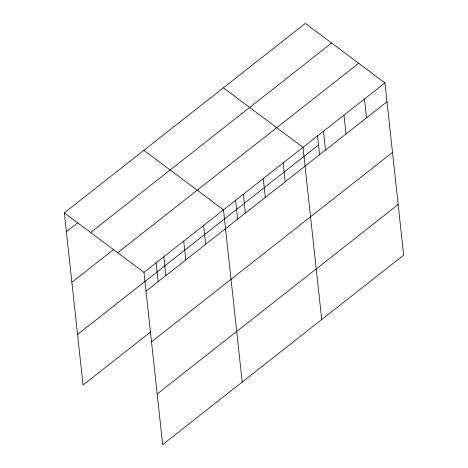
<?xml version="1.0" encoding="UTF-8"?>
<svg xmlns="http://www.w3.org/2000/svg" width="468" height="468" viewBox="0 0 468 468"><rect width="100%" height="100%" fill="white"/><g stroke="black" fill="none" stroke-linecap="round" stroke-linejoin="round"><path stroke-width="0.7" d="M64.338 212.858L305.323 23.4L384.953 82.924L403.662 255.142L162.677 444.6L143.968 272.388L64.338 212.858L83.047 385.076L150.643 331.929M66.38 231.666L77.741 222.733M90.617 232.502L331.601 43.044M71.879 282.292L113.911 249.245M117.69 252.743L358.675 63.279M143.968 272.388L384.953 82.924M77.548 334.45L318.532 144.992M146.01 291.19L386.995 101.731M151.509 341.815L392.5 152.357M157.178 393.974L398.163 204.516M223.388 87.814L303.018 147.344L321.727 319.556M143.863 150.339L223.493 209.863L242.202 382.081M364.473 99.029L366.514 117.837M343.986 115.134L346.027 133.942M323.505 131.239L325.547 150.041M317.509 135.574L319.603 154.832M283.14 162.969L285.182 181.777M263.256 178.6L265.297 197.408M243.378 194.232L245.419 213.039M235.574 199.988L237.668 219.252M203.615 225.494L205.657 244.302M183.731 241.125L185.773 259.927M163.853 256.756L165.894 275.558M156.049 262.513L158.137 281.771"/></g></svg>
